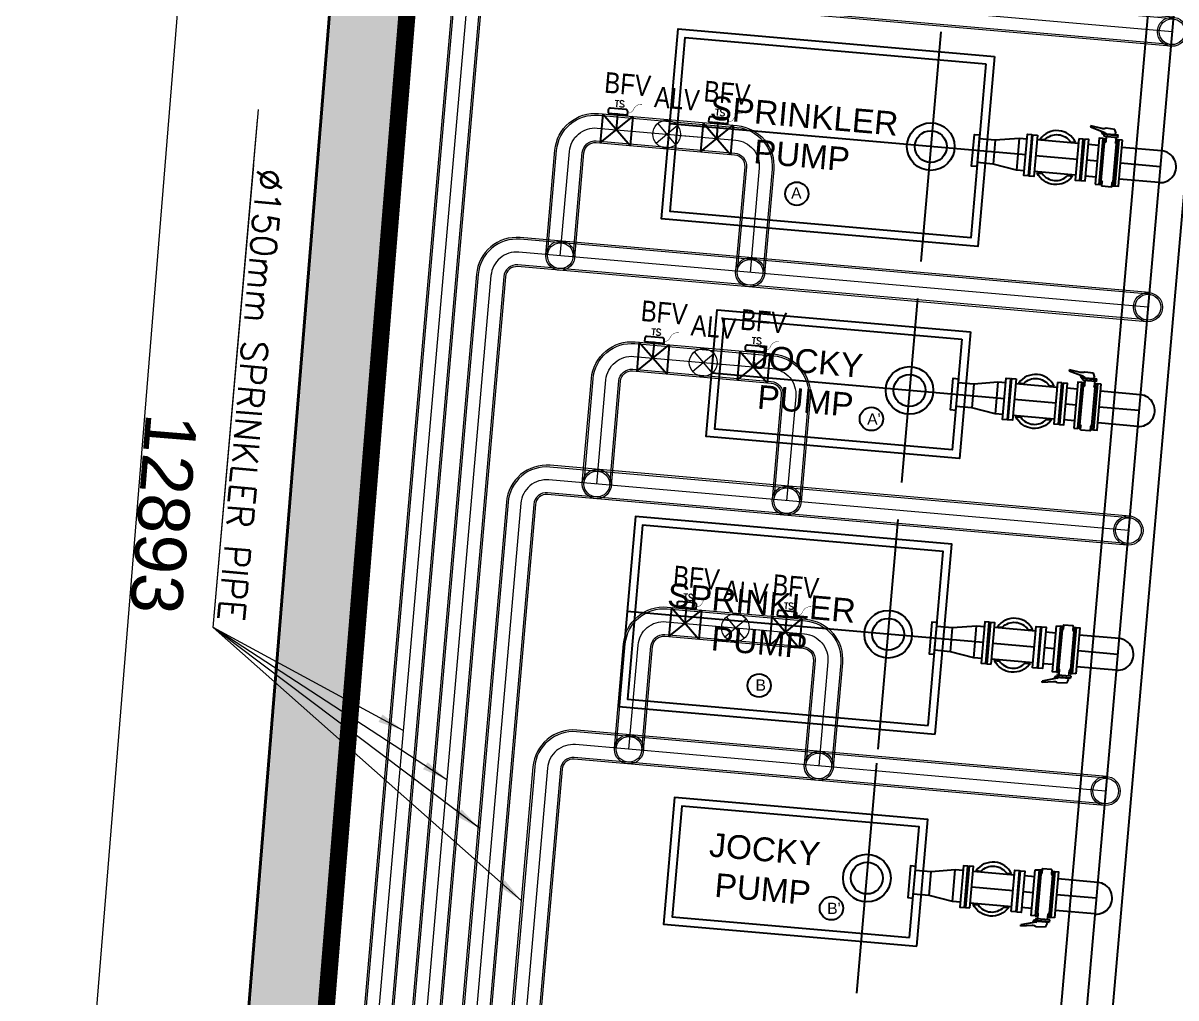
# Model space of a CAD drawing. Header units: inches. Extents: x 257070 to 799932, y -17980 to 269260.
# Drawn here: x 287546 to 294260, y 196771 to 202446 of the extents above; entities that cross this region are included whole.
import ezdxf
from ezdxf.enums import TextEntityAlignment as Align

# ---------------------------------------------------------------- set-up
doc = ezdxf.new("R2010")
doc.units = ezdxf.units.IN
doc.header["$MEASUREMENT"] = 0
doc.header["$PDMODE"] = 99
doc.header["$PDSIZE"] = 100
for name, color, linetype in [('0-AES I-INFRA', 7, 'Continuous'), ('DSP_COLUMN HATCH', 8, 'Continuous'), ('FIRE-HYD', 3, 'Continuous')]:
    doc.layers.add(name, color=color, linetype=linetype)
for name, color, linetype, lineweight in [('0-AES-F-FIRE TEXT', 1, 'Continuous', 0), ('0-AES-F-FIRE VALVE', 3, 'Continuous', 0), ('0-AES-F-SPRINKLER PIPE', 10, 'Continuous', 15), ('0-AES-F-TEXT', 7, 'Continuous', 15), ('0-AES-FF-FIRE TEXT', 7, 'Continuous', 18), ('E--CONCRETE-4', 4, 'Continuous', 40), ('F--BRICKWALL HATCH', 252, 'Continuous', 20), ('F--BRICKWALL-3', 252, 'Continuous', 30)]:
    doc.layers.add(name, color=color, linetype=linetype, lineweight=lineweight)
doc.layers.add('0-AES-F-HYDRANT PIPE', color=7, linetype='Continuous', lineweight=15, true_color=0xf57247)
doc.styles.add('ARIAL', font='arial.ttf')
doc.styles.get("Standard").update_dxf_attribs({"font": 'arial.ttf'})
doc.dimstyles.new('AES-PLUMBING', dxfattribs={"dimtxt": 100, "dimasz": 100, "dimexe": 0, "dimexo": 0, "dimgap": 0.01, "dimtad": 1, "dimdec": 0, "dimdsep": 46, "dimtxsty": 'Standard', "dimcen": 10, "dimclrd": 7, "dimclre": 7, "dimclrt": 7, "dimadec": 0, "dimazin": 0, "dimtfac": 1, "dimtdec": 0, "dimtmove": 0, "dimatfit": 3, "dimfxl": 1, "dimlwd": -1, "dimlwe": -1, "dimarcsym": 1})
doc.dimstyles.new('AES-SLEEVE', dxfattribs={"dimtxt": 95, "dimasz": 75, "dimexe": 0, "dimexo": 0, "dimgap": 20, "dimtad": 1, "dimtoh": 1, "dimdec": 0, "dimzin": 1, "dimdsep": 46, "dimtxsty": 'Standard', "dimcen": 2.5, "dimclrd": 7, "dimclre": 7, "dimclrt": 7, "dimadec": 0, "dimazin": 0, "dimtfac": 1, "dimtdec": 0, "dimtmove": 0, "dimatfit": 3, "dimfxl": 0.18, "dimlwd": -1, "dimarcsym": 0})

# ---------------------------------------------------------------- blocks, each defined once
blk = doc.blocks.new('A$C3A1F5BA5')
at = {"layer": '0-AES I-INFRA', "color": 7}
for p, q in [((-2793.2, 2020.8), (-2799.9, 1969.8)), ((-2768.4, 2028.6), (-2793.2, 2020.8)), ((-2762.3, 2021), (-2768.4, 2028.6)), ((-2768.3, 1952.6), (-2760.7, 2040)), ((-2764.9, 1953.2), (-2757.3, 2039.7)), ((-2749, 2039), (-2760.7, 2040)), ((-2752.9, 1961.8), (-2746.4, 2035.9)), ((-2747.1, 2028.1), (-2716.5, 2025.4)), ((-2732.8, 2032.4), (-2731.8, 2043.6)), ((-2465.1, 2009), (-2732.8, 2032.4)), ((-2464.1, 2020.2), (-2731.8, 2043.6)), ((-2465.1, 2009), (-2464.1, 2020.2)), ((-2773.5, 1962.8), (-2805.4, 1879.7, 17.5)), ((-2765, 1951.3), (-2777.8, 1946.3)), ((-2776.8, 1950), (-2765.8, 1953.4)), ((-2755.9, 1959.2), (-2764.3, 1960)), ((-2752.1, 1970.5), (-2721.6, 1967.8)), ((-2739.7, 1952.6), (-2738.8, 1963.7)), ((-2472, 1929.2), (-2739.7, 1952.6)), ((-2471.1, 1940.3), (-2738.8, 1963.7)), ((-2487.3, 2011), (-2487.3, 2011)), ((-2465, 1945.4), (-2487.3, 1947.3)), ((-2460, 2003), (-2482.2, 2004.9)), ((-2457.4, 2000), (-2462, 1947.9)), ((-2797.2, 1945.8), (-2813, 1880.4, 17.5)), ((-2813, 1880.4, 17.5), (-2805.4, 1879.7, 17.5)), ((-2493.3, 1942.2), (-2493.3, 1942.2)), ((-2471.1, 1940.3), (-2472, 1929.2)), ((-1373.7, 1896.6), (-1380.3, 1845.7)), ((-1348.8, 1904.5), (-1373.7, 1896.6)), ((-1342.7, 1896.9), (-1348.8, 1904.5)), ((-1348.7, 1828.5), (-1341.1, 1915.9)), ((-1345.3, 1829.1), (-1337.7, 1915.6)), ((-1329.4, 1914.8), (-1341.1, 1915.9)), ((-1333.3, 1837.6), (-1326.8, 1911.8)), ((-1327.5, 1904), (-1297, 1901.3)), ((-1313.2, 1908.3), (-1312.2, 1919.5)), ((-1045.5, 1884.9), (-1313.2, 1908.3)), ((-1044.5, 1896), (-1312.2, 1919.5)), ((-1067.7, 1886.9), (-1067.7, 1886.9)), ((-1040.4, 1878.9), (-1062.7, 1880.8)), ((-1045.5, 1884.9), (-1044.5, 1896)), ((-1377.6, 1821.7), (-1393.4, 1756.2, 17.5)), ((-1354, 1838.7), (-1385.8, 1755.6, 17.5)), ((-1345.5, 1827.2), (-1358.2, 1822.2)), ((-1357.2, 1825.9), (-1346.3, 1829.3)), ((-1336.3, 1835.1), (-1344.7, 1835.8)), ((-1332.6, 1846.3), (-1302, 1843.7)), ((-1320.2, 1828.4), (-1319.2, 1839.6)), ((-1052.5, 1805), (-1320.2, 1828.4)), ((-1051.5, 1816.2), (-1319.2, 1839.6)), ((-1073.8, 1818.1), (-1073.8, 1818.1)), ((-1045.4, 1821.2), (-1067.7, 1823.2)), ((-1051.5, 1816.2), (-1052.5, 1805)), ((-1037.8, 1875.8), (-1042.4, 1823.8)), ((-1393.4, 1756.2, 17.5), (-1385.8, 1755.6, 17.5)), ((97.4, 1776.6), (92.9, 1724.5)), ((100.5, 1779.1), (122.7, 1777.1)), ((106.5, 1784.2), (107.5, 1795.3)), ((106.5, 1784.2), (374.2, 1760.8)), ((107.5, 1795.3), (375.2, 1771.9)), ((128.8, 1782.2), (128.8, 1782.2)), ((387.6, 1754), (357, 1756.7)), ((374.2, 1760.8), (375.2, 1771.9)), ((381.8, 1687.7), (388.3, 1761.8)), ((391.3, 1764.4), (403, 1763.4)), ((392.1, 1677.2), (399.7, 1763.6)), ((395.4, 1676), (403, 1763.4)), ((401.3, 1744.4), (408.7, 1750.8)), ((408.7, 1750.8), (431.8, 1738.8)), ((95.4, 1721.5), (117.7, 1719.5)), ((100.5, 1715.4), (99.5, 1704.3)), ((99.5, 1704.3), (367.2, 1680.9)), ((100.5, 1715.4), (368.2, 1692)), ((122.8, 1713.5), (122.8, 1713.5)), ((382.6, 1696.4), (352, 1699)), ((367.2, 1680.9), (368.2, 1692)), ((384.3, 1684.6), (392.7, 1683.9)), ((402.3, 1685.1), (419.2, 1597.7, 17.5)), ((431.8, 1738.8), (429.5, 1687.4)), ((391.9, 1675.3), (403.6, 1668.1)), ((403.3, 1672), (393.1, 1677.2)), ((422.6, 1664.3), (426.9, 1597.1, 17.5)), ((1517, 1652.4), (1512.5, 1600.4)), ((1520, 1655), (1542.3, 1653)), ((1526.1, 1660), (1527.1, 1671.2)), ((1526.1, 1660), (1793.8, 1636.6)), ((1527.1, 1671.2), (1794.8, 1647.8)), ((1548.4, 1658.1), (1548.4, 1658.1)), ((1807.2, 1629.9), (1776.6, 1632.5)), ((1793.8, 1636.6), (1794.8, 1647.8)), ((1801.4, 1563.5), (1807.9, 1637.7)), ((1810.9, 1640.2), (1822.6, 1639.2)), ((1811.7, 1553), (1819.2, 1639.5)), ((1814.9, 1551.9), (1822.6, 1639.2)), ((1820.9, 1620.3), (1828.2, 1626.7)), ((1828.2, 1626.7), (1851.3, 1614.6)), ((1851.3, 1614.6), (1849.1, 1563.3)), ((426.9, 1597.1, 17.5), (419.2, 1597.7, 17.5)), ((1515, 1597.3), (1537.3, 1595.4)), ((1520.1, 1591.3), (1519.1, 1580.2)), ((1519.1, 1580.2), (1786.8, 1556.7)), ((1520.1, 1591.3), (1787.8, 1567.9)), ((1542.4, 1589.3), (1542.4, 1589.3)), ((1802.1, 1572.2), (1771.6, 1574.9)), ((1786.8, 1556.7), (1787.8, 1567.9)), ((1803.9, 1560.5), (1812.3, 1559.8)), ((1811.5, 1551.1), (1823.2, 1544)), ((1822.9, 1547.8), (1812.7, 1553)), ((1821.9, 1561), (1838.8, 1473.6, 17.5)), ((1842.2, 1540.1), (1846.4, 1472.9, 17.5)), ((1846.4, 1472.9, 17.5), (1838.8, 1473.6, 17.5))]:
    blk.add_line(p, q, dxfattribs=at)
at = {"layer": '0-AES I-INFRA', "color": 7, "ltscale": 1000, "elevation": 0}
for points in [[(2117.1, 3250.6), (-5332.8, 3902, 0.414214), (-5820.3, 3492.9), (-5874.3, 2875.1, 0.414214), (-5465.2, 2387.7), (5071.6, 1466.3)], [(2104.1, 3101.1), (-5345.8, 3752.6, 0.414214), (-5670.8, 3479.8), (-5724.9, 2862.1, 0.414214), (-5452.1, 2537.1), (5084.6, 1615.7)], [(2091, 2951.7), (-5358.9, 3603.1, 0.414214), (-5521.4, 3466.8), (-5575.4, 2849, 0.414214), (-5439.1, 2686.5), (5097.7, 1765.1)]]:
    blk.add_lwpolyline(points, format="xyb", dxfattribs=at)
at = {"layer": '0-AES I-INFRA', "color": 7}
for points in [[(-2667.8, 2293.6), (-2688.1, 2062.2)], [(-2575.7, 2285.6), (-2595.9, 2054.1)], [(-2483.5, 2277.5), (-2503.8, 2046.1)], [(-1248.3, 2169.5), (-1268.5, 1938.1)], [(-1156.1, 2161.4), (-1176.3, 1930)], [(-1064, 2153.4), (-1084.2, 1921.9)], [(171.3, 2045.4), (151.1, 1813.9)], [(263.5, 2037.3), (243.2, 1805.9)], [(355.6, 2029.2), (335.4, 1797.8)], [(-2699.9, 1926.7), (-2705.2, 1867)], [(-2607.8, 1918.6), (-2613, 1858.9)], [(-2515.6, 1910.5), (-2520.9, 1850.9)], [(1590.9, 1921.2), (1570.7, 1689.8)], [(1683.1, 1913.2), (1662.8, 1681.7)], [(1775.2, 1905.1), (1755, 1673.7)], [(-2707.4, 1841.1), (-2708, 1834.8)], [(-2615.3, 1833.1), (-2615.8, 1826.8)], [(-2523.1, 1825), (-2523.7, 1818.7)], [(-2710.2, 1809), (-2731.3, 1567.9)], [(-2618.1, 1800.9), (-2639.2, 1559.9)], [(-2525.9, 1792.9), (-2547, 1551.8)], [(-1280.3, 1802.5), (-1285.6, 1742.8)], [(-1188.2, 1794.5), (-1193.4, 1734.8)], [(-1096.1, 1786.4), (-1101.3, 1726.7)], [(-1290.6, 1684.8), (-1311.7, 1443.8)], [(-1287.8, 1717), (-1288.4, 1710.7)], [(-1195.7, 1708.9), (-1196.2, 1702.6)], [(-1103.5, 1700.9), (-1104.1, 1694.6)], [(-1198.5, 1676.8), (-1219.6, 1435.7)], [(-1106.3, 1668.7), (-1127.4, 1427.7)], [(139.2, 1678.4), (134, 1618.7)], [(231.4, 1670.3), (226.2, 1610.6)], [(323.5, 1662.3), (318.3, 1602.6)], [(128.9, 1560.7), (107.9, 1319.7)], [(131.8, 1592.9), (131.2, 1586.6)], [(221.1, 1552.7), (200, 1311.6)], [(223.9, 1584.8), (223.4, 1578.5)], [(313.2, 1544.6), (292.2, 1303.5)], [(316.1, 1576.7), (315.5, 1570.4)], [(1558.8, 1554.3), (1553.6, 1494.6)], [(1651, 1546.2), (1645.7, 1486.5)], [(-2644.2, 1501.9), (-2825.5, -571)], [(-2736.4, 1509.9), (-2740.4, 1464.3)], [(-2733.6, 1542.1), (-2734.1, 1535.8)], [(-2641.4, 1534), (-2642, 1527.7)], [(-2552.1, 1493.8), (-2556.1, 1448.2)], [(-2549.3, 1526), (-2549.8, 1519.7)], [(1743.1, 1538.1), (1737.9, 1478.5)], [(-2740.4, 1464.3), (-2556.1, 1448.2)], [(-2740.4, 1464.3), (-2729.4, 1324), (-2737.5, 1231.9)], [(-2556.1, 1448.2), (-2591.2, 1312), (-2599.2, 1219.8)], [(-1314, 1418), (-1314.5, 1411.6)], [(1548.5, 1436.6), (1527.4, 1195.5)], [(1551.3, 1468.7), (1550.8, 1462.4)], [(1640.7, 1428.5), (1619.6, 1187.5)], [(1643.5, 1460.7), (1642.9, 1454.4)], [(1732.8, 1420.5), (1711.7, 1179.4)], [(1735.6, 1452.6), (1735.1, 1446.3)], [(-1224.6, 1377.7), (-1373.7, -326.6)], [(-1316.8, 1385.8), (-1320.8, 1340.2)], [(-1221.8, 1409.9), (-1222.4, 1403.6)], [(-1132.5, 1369.7), (-1136.5, 1324)], [(-1129.7, 1401.8), (-1130.2, 1395.5)], [(-2729.4, 1324), (-2591.2, 1312)], [(-1320.8, 1340.2), (-1136.5, 1324)], [(-1320.8, 1340.2), (-1309.8, 1199.9), (-1317.9, 1107.8)], [(-1136.5, 1324), (-1171.6, 1187.8), (-1179.7, 1095.7)], [(105.6, 1293.8), (105.1, 1287.5)], [(197.8, 1285.8), (197.2, 1279.5)], [(289.9, 1277.7), (289.4, 1271.4)], [(194.9, 1253.6), (13.7, -819.3)], [(102.8, 1261.7), (98.8, 1216)], [(283.1, 1199.9), (98.8, 1216)], [(98.8, 1216), (109.8, 1075.8), (101.7, 983.6)], [(287.1, 1245.6), (283.1, 1199.9)], [(-1309.8, 1199.9), (-1171.6, 1187.8)], [(283.1, 1199.9), (248, 1063.7), (239.9, 971.5)], [(1525.2, 1169.7), (1524.6, 1163.4)], [(1617.3, 1161.6), (1616.8, 1155.3)], [(1709.5, 1153.6), (1708.9, 1147.3)], [(248, 1063.7), (109.8, 1075.8)], [(1522.4, 1137.5), (1518.4, 1091.9)], [(1702.7, 1075.8), (1518.4, 1091.9)], [(1518.4, 1091.9), (1529.3, 951.6), (1521.3, 859.5)], [(1702.7, 1075.8), (1667.6, 939.6), (1659.5, 847.4)], [(1706.7, 1121.4), (1702.7, 1075.8)], [(-3361.5, 1007.9), (-2023.5, 890.9)], [(1667.6, 939.6), (1529.3, 951.6)], [(-1808.1, 872.1), (-737.8, 778.5)], [(815.6, 642.6), (-522.4, 759.6)], [(2235.2, 518.5), (897.2, 635.5)]]:
    blk.add_lwpolyline(points, dxfattribs=at)
for points in [[(-2730, 2065.9), (-2731.9, 2043.6), (-2464.1, 2020.2), (-2462.1, 2042.4)], [(-2473.9, 1906.9), (-2471.9, 1929.1), (-2739.7, 1952.6), (-2741.7, 1930.3)], [(-1310.4, 1941.7), (-1312.3, 1919.5), (-1044.5, 1896), (-1042.5, 1918.3)], [(-1054.3, 1782.8), (-1052.3, 1805), (-1320.2, 1828.4), (-1322.1, 1806.2)], [(377.3, 1794.2), (375.3, 1771.9), (107.5, 1795.3), (109.4, 1817.6)], [(97.5, 1682), (99.4, 1704.3), (367.2, 1680.9), (365.3, 1658.6)], [(1796.8, 1670), (1794.9, 1647.8), (1527.1, 1671.2), (1529, 1693.4)], [(1517.1, 1557.9), (1519, 1580.2), (1786.8, 1556.7), (1784.9, 1534.5)], [(-3217.2, 1320.3), (-2111.4, 1223.6), (-2272.6, -619.4), (-3378.4, -522.7)], [(-3175.2, 1270.2), (-2161.5, 1181.5), (-2314.6, -569.3), (-3328.3, -480.6)], [(-2760.5, 1233.9), (-2576.2, 1217.8), (-2578.9, 1187.2), (-2763.2, 1203.3)], [(-1613.3, 1180), (-876.2, 1115.6), (-1005.1, -358.8), (-1742.3, -294.3)], [(-1571.3, 1129.9), (-926.3, 1073.5), (-1047.1, -308.7), (-1692.2, -252.3)], [(-1340.9, 1109.8), (-1156.6, 1093.7), (-1159.3, 1063.1), (-1343.6, 1079.2)], [(727.7, 975.3), (-378.1, 1072), (-539.2, -771), (566.6, -867.7)], [(677.6, 933.3), (-336, 1021.9), (-489.1, -728.9), (524.5, -817.5)], [(263, 969.5), (78.7, 985.6), (76, 955.1), (260.3, 939)], [(1963, 867.3), (1225.8, 931.8), (1096.9, -542.6), (1834.1, -607.1)], [(1912.9, 825.3), (1267.9, 881.7), (1147, -500.6), (1792, -557)], [(1682.5, 845.4), (1498.2, 861.5), (1495.6, 830.9), (1679.9, 814.8)]]:
    blk.add_lwpolyline(points, close=True, dxfattribs=at)
at = {"layer": '0-AES I-INFRA', "color": 7, "elevation": 0}
for points in [[(-2738.3, 1811.4), (-2497.9, 1790.4), (-2495.6, 1816.3), (-2736, 1837.3)], [(-2735.5, 1843.6), (-2495.1, 1822.6), (-2492.8, 1848.4), (-2733.2, 1869.4)], [(-1318.7, 1687.3), (-1078.3, 1666.3), (-1076, 1692.1), (-1316.4, 1713.1)], [(-1315.9, 1719.4), (-1075.5, 1698.4), (-1073.2, 1724.3), (-1313.6, 1745.3)], [(344.1, 1574.3), (103.7, 1595.3), (106, 1621.2), (346.4, 1600.1)], [(-2759.4, 1570.4), (-2519, 1549.4), (-2521.2, 1523.5), (-2761.6, 1544.5)], [(341.3, 1542.1), (100.9, 1563.2), (103.2, 1589), (343.6, 1568)], [(-2762.2, 1538.2), (-2521.8, 1517.2), (-2524, 1491.4), (-2764.4, 1512.4)], [(1763.7, 1450.2), (1523.3, 1471.2), (1525.5, 1497), (1765.9, 1476)], [(-1342.6, 1414.1), (-1102.2, 1393.1), (-1104.4, 1367.2), (-1344.8, 1388.3)], [(-1339.8, 1446.2), (-1099.4, 1425.2), (-1101.6, 1399.4), (-1342, 1420.4)], [(1760.9, 1418), (1520.5, 1439), (1522.7, 1464.9), (1763.1, 1443.9)], [(317.4, 1268.9), (77, 1290), (74.7, 1264.1), (315.1, 1243.1)], [(320.2, 1301.1), (79.8, 1322.1), (77.6, 1296.3), (318, 1275.3)], [(1737, 1144.8), (1496.6, 1165.8), (1494.3, 1140), (1734.7, 1119)], [(1739.8, 1177), (1499.4, 1198), (1497.1, 1172.1), (1737.5, 1151.1)]]:
    blk.add_lwpolyline(points, close=True, dxfattribs=at)
for points in [[(-2718.2, 1792.6, 0.561078), (-2736.3, 1585.4), (-2733.8, 1614.3, -0.463605), (-2720.7, 1763.7)], [(-2520.9, 1775.4, -0.561078), (-2539, 1568.2), (-2536.5, 1597, 0.463605), (-2523.5, 1746.5)], [(-1298.6, 1668.5, 0.561078), (-1316.7, 1461.3), (-1314.2, 1490.2, -0.463605), (-1301.1, 1639.6)], [(-1101.3, 1651.3, -0.561078), (-1119.5, 1444), (-1116.9, 1472.9, 0.463605), (-1103.9, 1622.4)], [(121, 1544.4, 0.561078), (102.9, 1337.1), (105.4, 1366, -0.463605), (118.5, 1515.5)], [(318.2, 1527.1, -0.561078), (300.1, 1319.9), (302.6, 1348.8, 0.463605), (315.7, 1498.2)], [(1540.6, 1420.2, 0.561078), (1522.5, 1213), (1525, 1241.9, -0.463605), (1538, 1391.3)], [(1737.8, 1403, -0.561078), (1719.7, 1195.8), (1722.2, 1224.6, 0.463605), (1735.3, 1374.1)]]:
    blk.add_lwpolyline(points, format="xyb", close=True, dxfattribs=at)
at = {"layer": '0-AES I-INFRA', "color": 7}
for centre, radius in [((-2692.5, 949.4), 138.7), ((-2692.5, 949.4), 92.5), ((-1272.9, 825.3), 138.7), ((-1272.9, 825.3), 92.5), ((146.6, 701.1), 138.7), ((146.6, 701.1), 92.5), ((1566.2, 577), 138.7), ((-1106.9, 603.2), 67.8), ((1566.2, 577), 92.5), ((1742, 370.2), 67.8), ((-2418.3, 168.7), 67.8), ((444.7, -50.8), 67.8)]:
    blk.add_circle(centre, radius, dxfattribs=at)
for centre in [(-2575.7, 2285.6), (-1156.1, 2161.4), (263.5, 2037.3), (1683.1, 1913.2)]:
    blk.add_arc(centre, 92.5, 355.00261, 175.00261, dxfattribs=at)
at = {"layer": '0-AES I-INFRA', "color": 7, "extrusion": (0, 0, -1)}
for centre, major_axis, start_param, end_param in [((-2749.2, 2036.2), (-2.14, -1.8), 2.356194, 3.926991), ((-2716.1, 2031), (-4.28, -3.59), 3.926991, 5.497787), ((-2831.3, 1954.1), (-26.9, -22.6), 3.375043, 4.077809), ((-2766.2, 1960.9), (-4.89, 5.83), -0.626071, 0.60116), ((-2765.5, 1952.3), (-0.849, -0.713), 1.973259, 4.973773), ((-2755.7, 1962), (-1.8, 2.14), 2.356194, 3.926991), ((-2722.1, 1962.2), (-3.59, 4.28), 0.785398, 2.356194), ((-2487.8, 1941.8), (-4.28, -3.59), 0.785398, 2.356194), ((-2481.8, 2010.5), (-4.28, -3.59), 5.497787, 7.068583), ((-2464.8, 1948.2), (-1.8, 2.14), 2.356194, 3.926991), ((-2460.2, 2000.2), (-2.14, -1.8), 2.356194, 3.926991), ((-1329.6, 1912.1), (-2.14, -1.8), 2.356194, 3.926991), ((-1296.5, 1906.9), (-4.28, -3.59), 3.926991, 5.497787), ((-1062.2, 1886.4), (-4.28, -3.59), 5.497787, 7.068583), ((-1411.7, 1830), (-26.9, -22.6), 3.375043, 4.077809), ((-1346.6, 1836.8), (-4.89, 5.83), -0.626071, 0.60116), ((-1345.9, 1828.2), (-0.849, -0.713), 1.973259, 4.973773), ((-1336.1, 1837.9), (-1.8, 2.14), 2.356194, 3.926991), ((-1302.5, 1838.1), (-3.59, 4.28), 0.785398, 2.356194), ((-1068.2, 1817.6), (-4.28, -3.59), 0.785398, 2.356194), ((-1045.2, 1824), (-1.8, 2.14), 2.356194, 3.926991), ((-1040.6, 1876.1), (-2.14, -1.8), 2.356194, 3.926991)]:
    blk.add_ellipse(centre, major_axis=major_axis, ratio=1, start_param=start_param, end_param=end_param, dxfattribs=at)
at = {"layer": '0-AES I-INFRA', "color": 7}
for centre, major_axis, start_param, end_param in [((100.2, 1776.3), (1.8, -2.14), 2.356194, 3.926991), ((123.2, 1782.7), (3.59, -4.28), 5.497787, 7.068583), ((357.5, 1762.2), (3.59, -4.28), 3.926991, 5.497787), ((391.1, 1761.6), (1.8, -2.14), 2.356194, 3.926991), ((95.7, 1724.3), (2.14, 1.8), 2.356194, 3.926991), ((117.2, 1714), (3.59, -4.28), 0.785398, 2.356194), ((351.5, 1693.5), (4.28, 3.59), 0.785398, 2.356194), ((384.6, 1687.4), (2.14, 1.8), 2.356194, 3.926991), ((394.7, 1684.5), (5.83, 4.89), -0.626071, 0.60116), ((457.7, 1666.5), (22.6, -26.9), 3.375043, 4.077809), ((392.6, 1676.2), (0.713, -0.849), 1.973259, 4.973773), ((1519.8, 1652.2), (1.8, -2.14), 2.356194, 3.926991), ((1542.8, 1658.6), (3.59, -4.28), 5.497787, 7.068583), ((1777.1, 1638.1), (3.59, -4.28), 3.926991, 5.497787), ((1810.6, 1637.5), (1.8, -2.14), 2.356194, 3.926991), ((1515.2, 1600.1), (2.14, 1.8), 2.356194, 3.926991), ((1536.8, 1589.8), (3.59, -4.28), 0.785398, 2.356194), ((1771.1, 1569.3), (4.28, 3.59), 0.785398, 2.356194), ((1804.2, 1563.3), (2.14, 1.8), 2.356194, 3.926991), ((1812.2, 1552), (0.713, -0.849), 1.973259, 4.973773), ((1814.3, 1560.4), (5.83, 4.89), -0.626071, 0.60116), ((1877.3, 1542.4), (22.6, -26.9), 3.375043, 4.077809)]:
    blk.add_ellipse(centre, major_axis=major_axis, ratio=1, start_param=start_param, end_param=end_param, dxfattribs=at)
at = {"layer": '0-AES I-INFRA', "color": 7, "style": 'ARIAL'}
for s, height, p in [("A'", 65.66, (-1106.6, 578.5)), ("B'", 65.66, (1742.4, 345.6)), ('A', 65.7, (-2422.2, 135.6)), ('B', 65.7, (442.4, -71.7))]:
    blk.add_text(s, height=height, rotation=90, dxfattribs=at).set_placement(p, align=Align.MIDDLE_LEFT)
at = {"layer": '0-AES I-INFRA', "color": 7, "char_height": 138.75, "rotation": 85.00261}
for s, width, insert, attachment_point in [('\\pi53.39404;SPRINKLER \\P\\pi328.85916;PUMP', 1194.357, (-2623.4, -414.4), 7), ('\\pi27.41945;JOCKY \\P\\pi78.85916;PUMP', 694.357, (-1543.3, -111.9), 1), ('\\pi53.39404;SPRINKLER \\P\\pi328.85916;PUMP', 1194.357, (-158.2, -630), 1), ('\\pi27.41945;JOCKY \\P\\pi78.85916;PUMP', 694.357, (1669.8, -392.9), 7)]:
    blk.add_mtext_dynamic_manual_height_columns(s, width=width, gutter_width=25000, heights=[0], dxfattribs=dict(at, insert=insert, attachment_point=attachment_point))
blk = doc.blocks.new('ALARM VALVE')
for p, q in [((-124, -124), (124, 124)), ((-124, 124), (124, -124))]:
    blk.add_line(p, q)
blk.add_circle((0, 0), 175)
blk = doc.blocks.new('A$C07E364FF')
at = {"layer": 'FIRE-HYD', "ltscale": 20}
for p, q in [((-202, 196), (-202, -196)), ((-202, 196), (202, -196)), ((-202, -196), (202, 196)), ((0, 212), (-49, 212)), ((0, 0), (0, 212)), ((202, 196), (202, -196))]:
    blk.add_line(p, q, dxfattribs=at)
at = {"layer": 'FIRE-HYD', "ltscale": 20, "const_width": 5.29}
blk.add_lwpolyline([(130, 236, 0.328822), (204, 291, -0.335669), (314, 370, 0.012333)], format="xyb", dxfattribs=at)
at = {"layer": 'FIRE-HYD', "ltscale": 20}
blk.add_lwpolyline([(-132, 212), (130, 212), (130, 257, 0.414214), (102, 284), (-104, 284, 0.414214), (-132, 257)], format="xyb", close=True, dxfattribs=at)
at = {"layer": '0-AES-F-TEXT', "insert": (-81, 396, 0), "char_height": 88.59, "attachment_point": 1}
blk.add_mtext_dynamic_manual_height_columns('\\pi25.75547;{\\Fromans|c0;TS}', width=186.51, gutter_width=12.5, heights=[0], dxfattribs=at)
blk = doc.blocks.new('A$C14BB7AA5')
at = {"layer": '0-AES-F-FIRE TEXT'}
blk.add_lwpolyline([(210, 0), (535, 0)], dxfattribs=at)
at = {"layer": '0-AES-F-FIRE VALVE', "xscale": 1.199999999999999, "yscale": 1.199999999999999, "zscale": 1.199999999999999}
blk.add_blockref('ALARM VALVE', (0, 0), dxfattribs=at)
at = {"layer": '0-AES-F-HYDRANT PIPE', "xscale": 1.125, "yscale": 1.125, "zscale": 1.125}
for p in [(-762, 0), (762, 0)]:
    blk.add_blockref('A$C07E364FF', p, dxfattribs=at)
at = {"layer": '0-AES-FF-FIRE TEXT', "char_height": 313.6, "style": 'ARIAL'}
for s, insert, attachment_point in [('{\\fSwis721 Cn BT|b0|i0|c0|p34;BFV}', (-1003, 857), 1), ('{\\fSwis721 Cn BT|b0|i0|c0|p34;ALV}', (-231, 705), 1), ('{\\fSwis721 Cn BT|b0|i0|c0|p34;BFV}', (1203, 857), 3)]:
    blk.add_mtext(s, dxfattribs=dict(at, insert=insert, attachment_point=attachment_point))
blk = doc.blocks.new('*D675')
at = {"layer": '0-AES-F-SPRINKLER PIPE', "color": 7, "ltscale": 1000, "transparency": 16777216}
for p, q in [((290060.2, 205918.2), (288733.2, 206026.1)), ((287712.4, 193474.4), (288708.9, 205727.1)), ((289015.1, 193067.5), (287688.1, 193175.4))]:
    blk.add_line(p, q, dxfattribs=at)
for points in [[(288758.7, 205723.1), (288659, 205731.2), (288733.2, 206026.1)], [(287762.3, 193470.4), (287662.6, 193478.5), (287688.1, 193175.4)]]:
    blk.add_solid(points, dxfattribs=at)
at = {"layer": 'DEFPOINTS', "color": 0, "ltscale": 1000, "transparency": 16777216}
for p in [(288733.2, 206026.1), (290060.2, 205918.2, 0), (289015.1, 193067.5, 0)]:
    blk.add_point(p, dxfattribs=at)
at = {"layer": '0-AES-F-SPRINKLER PIPE', "color": 7, "ltscale": 1000, "transparency": 16777216, "insert": (288363.4, 199588.3), "char_height": 300, "attachment_point": 5, "rotation": 265.35069}
blk.add_mtext('12893', dxfattribs=at)
blk = doc.blocks.new('A$C75874F57')
at = {"layer": 'F--BRICKWALL HATCH', "ltscale": 0.1}
h = blk.add_hatch(dxfattribs=at)
h.set_pattern_fill('AR-HBONE', color=8, angle=40, style=0)
h.set_pattern_definition([(85, (-281604.99, -900691.52), (-92.358358, 110.068405), [304.8, -101.6]), (175, (-281596.14, -900590.31), (-92.358358, 110.068405), [304.8, -101.6])])
h.paths.add_polyline_path([(13592.2, -10567.2), (13330.2, -10551.8), (12238.7, -11220.2), (6810, -16497.2), (4893.1, -19436.7, 0.015017), (5012.1, -19529), (6926.5, -16593.2), (12331.2, -11339.4)])
h.paths.add_polyline_path([(2951.4, -20065.4), (4318.7, -20176.6), (4394.6, -19242.8), (3027.4, -19131.7)], flags=9)

msp = doc.modelspace()

# ---------------------------------------------------------------- hatches: boundary and pattern name
at = {"layer": 'DSP_COLUMN HATCH', "ltscale": 3.5}
h = msp.add_hatch(color=8, dxfattribs=at)
h.paths.add_polyline_path([(365722.2, -53.8), (366489.1, 28236.6), (398382.7, 27372), (398078, 16131.2), (422688.6, 15464), (424374.5, 77657.1), (363312.5, 79312.4, -0.217857), (379658.1, 140443.8, 0.024865), (381874.1, 143466.9, 0.067724), (386435.5, 152972.3, 0.058454), (387935.8, 160119.4, -0.03513), (388382, 166730.6, -0.097599), (389786, 170013.7, -0.022522), (391669.6, 172621.5, 0.253842), (393169.6, 181983.6, 0.187548), (370106.1, 207237.2), (370663.7, 210916.7), (290410.6, 215642.7), (285983.7, 161207.5), (285186.3, 161272.3), (282579.6, 129219.4), (284719.3, 124703.3), (284181.7, 118092.8), (281340.4, 113981.8), (280116.2, 98928.1), (280913.6, 98863.3), (273089.7, 2658.2)])
h.paths.add_polyline_path([(281398.6, 99275.3), (280601.2, 99340.2), (281779.2, 113825.1), (284620.4, 117936.2), (285177.6, 124787), (283037.9, 129303.1), (285598.3, 160787.3), (286395.7, 160722.5), (290823.4, 215167.6), (370144.9, 210496.5), (369611.7, 206978.6, -0.189327), (392747.4, 181827.8, -0.253558), (391315, 172898.6, 0.022471), (389411.9, 170263.9, 0.097918), (387938.4, 166808.2, 0.035103), (387485.7, 160139.2, -0.058306), (386008, 153113, -0.067741), (381498.4, 143714.5, -0.024853), (379309.9, 140729, 0.218943), (362922.8, 78922.8), (423963.9, 77268.1), (422299.6, 15874.7), (398488.7, 16520.2), (398793.4, 27761), (366100.1, 28647.3), (365334.5, 407.7), (273576.7, 3094.1)], flags=16)

# ---------------------------------------------------------------- linework, layer by layer
at = {"layer": '0-AES-F-SPRINKLER PIPE', "color": 2, "ltscale": 1000, "const_width": 100, "elevation": 0}
msp.add_lwpolyline([(289015.1, 193067.5), (290060.2, 205918.2), (303731.3, 205113.1), (305086.8, 203435.9), (301055.4, 200208.1), (295964.1, 193675.6), (295323.5, 192554.5)], close=True, dxfattribs=at)
at = {"layer": '0-AES-F-SPRINKLER PIPE', "ltscale": 1000, "elevation": 0}
for points in [[(294245.2, 202480.7), (290303.8, 202825.3, 0.414214), (290049.2, 202611.7), (289122.7, 192016.2)], [(294244.3, 202470.7), (290302.9, 202815.4, 0.414214), (290059.1, 202610.8), (289132.6, 192015.3)], [(294237.8, 202396), (290296.4, 202740.7, 0.414214), (290133.9, 202604.3), (289207.4, 192008.8)], [(294231.3, 202321.3), (290289.8, 202666, 0.414214), (290208.6, 202597.8), (289282.1, 192002.3)], [(294230.4, 202311.3), (290288.9, 202656, 0.414214), (290218.5, 202596.9), (289292, 192001.4)], [(290590.5, 201099.2), (290643.6, 201706.1, -0.414214), (290898.2, 201919.7), (291704.5, 201849.2, -0.414214), (291918.2, 201594.6), (291865.1, 200987.7)], [(290600.5, 201098.3), (290653.5, 201705.2, -0.414214), (290897.3, 201909.7), (291703.7, 201839.2, -0.414214), (291908.2, 201595.5), (291855.1, 200988.6)], [(290675.2, 201091.8), (290728.3, 201698.7, -0.414214), (290890.7, 201835), (291697.1, 201764.5, -0.414214), (291833.5, 201602), (291780.4, 200995.1)], [(290749.9, 201085.2), (290803, 201692.1, -0.414214), (290884.2, 201760.3), (291690.6, 201689.8, -0.414214), (291758.8, 201608.5), (291705.7, 201001.7)], [(290759.9, 201084.4), (290812.9, 201691.3, -0.414214), (290883.3, 201750.3), (291689.7, 201679.8, -0.414214), (291748.8, 201609.4), (291695.8, 201002.5)], [(294105, 200877.2), (290441.3, 201197.5, 0.414214), (290186.8, 200983.9), (289402.8, 192018)], [(294104.1, 200867.2), (290440.5, 201187.6, 0.414214), (290196.7, 200983), (289412.7, 192017.1)], [(294097.6, 200792.5), (290433.9, 201112.9, 0.414214), (290271.4, 200976.5), (289487.4, 192010.6)], [(294091.1, 200717.8), (290427.4, 201038.2, 0.414214), (290346.2, 200970), (289562.1, 192004)], [(294090.2, 200707.8), (290426.5, 201028.2, 0.414214), (290356.1, 200969.1), (289572.1, 192003.1)], [(290803.3, 199769.7), (290856.3, 200376.6, -0.414214), (291110.9, 200590.3), (291917.3, 200519.8, -0.414214), (292130.9, 200265.2), (292077.9, 199658.3)], [(290813.2, 199768.9), (290866.3, 200375.8, -0.414214), (291110, 200580.3), (291916.4, 200509.8, -0.414214), (292121, 200266.1), (292067.9, 199659.2)], [(290887.9, 199762.3), (290941, 200369.2, -0.414214), (291103.5, 200505.6), (291909.9, 200435.1, -0.414214), (292046.3, 200272.6), (291993.2, 199665.7)], [(290962.7, 199755.8), (291015.7, 200362.7, -0.414214), (291097, 200430.9), (291903.4, 200360.4, -0.414214), (291971.5, 200279.1), (291918.5, 199672.2)], [(290972.6, 199754.9), (291025.7, 200361.8, -0.414214), (291096.1, 200420.9), (291902.5, 200350.4, -0.414214), (291961.6, 200280), (291908.5, 199673.1)], [(293991.2, 199576.3), (290615.4, 199871.5, 0.414214), (290360.8, 199657.9), (289692.8, 192018.8)], [(293990.4, 199566.3), (290614.5, 199861.5, 0.414214), (290370.7, 199657), (289702.8, 192018)], [(293983.8, 199491.6), (290607.9, 199786.8, 0.414214), (290445.4, 199650.5), (289777.5, 192011.4)], [(293977.3, 199416.9), (290601.4, 199712.1, 0.414214), (290520.2, 199643.9), (289852.2, 192004.9)], [(293976.4, 199407), (290600.5, 199702.2, 0.414214), (290530.1, 199643.1), (289862.1, 192004)], [(290990.4, 198225.5), (291043.5, 198832.4, -0.414214), (291298.1, 199046), (292104.5, 198975.5, -0.414214), (292318.1, 198720.9), (292265, 198114)], [(291000.4, 198224.6), (291053.5, 198831.5, -0.414214), (291297.2, 199036), (292103.6, 198965.5, -0.414214), (292308.1, 198721.8), (292255.1, 198114.9)], [(291075.1, 198218.1), (291128.2, 198825, -0.414214), (291290.7, 198961.3), (292097.1, 198890.8, -0.414214), (292233.4, 198728.3), (292180.4, 198121.4)], [(291149.8, 198211.5), (291202.9, 198818.4, -0.414214), (291284.1, 198886.6), (292090.5, 198816.1, -0.414214), (292158.7, 198734.8), (292105.6, 198128)], [(291159.8, 198210.7), (291212.9, 198817.6, -0.414214), (291283.3, 198876.6), (292089.7, 198806.1, -0.414214), (292148.8, 198735.7), (292095.7, 198128.8)], [(293858.6, 198060), (290770.5, 198330, 0.414214), (290515.9, 198116.4), (289982.8, 192019.7)], [(293857.8, 198050), (290769.6, 198320.1, 0.414214), (290525.9, 198115.5), (289992.8, 192018.8)], [(293851.2, 197975.3), (290763.1, 198245.3, 0.414214), (290600.6, 198109), (290067.5, 192012.3)], [(293844.7, 197900.6), (290756.6, 198170.6, 0.414214), (290675.3, 198102.5), (290142.2, 192005.8)], [(293843.8, 197890.6), (290755.7, 198160.7, 0.414214), (290685.3, 198101.6), (290152.2, 192004.9)]]:
    msp.add_lwpolyline(points, format="xyb", dxfattribs=at)
at = {"layer": '0-AES-F-SPRINKLER PIPE', "ltscale": 1000}
for centre, radius in [((294237.8, 202396, 0), 85), ((294237.8, 202396, 0), 75), ((290675.2, 201091.8, 0), 85), ((290675.2, 201091.8, 0), 75), ((291780.4, 200995.1, 0), 85), ((291780.4, 200995.1, 0), 75), ((294097.6, 200792.5, 0), 85), ((294097.6, 200792.5, 0), 75), ((290887.9, 199762.3, 0), 85), ((290887.9, 199762.3, 0), 75), ((291993.2, 199665.7, 0), 85), ((291993.2, 199665.7, 0), 75), ((293983.8, 199491.6, 0), 85), ((293983.8, 199491.6, 0), 75), ((291075.1, 198218.1, 0), 85), ((291075.1, 198218.1, 0), 75), ((292180.4, 198121.4, 0), 85), ((292180.4, 198121.4, 0), 75), ((293851.2, 197975.3, 0), 85), ((293851.2, 197975.3, 0), 75)]:
    msp.add_circle(centre, radius, dxfattribs=at)
at = {"layer": 'E--CONCRETE-4', "color": 8, "ltscale": 100, "elevation": 0}
for points in [[(363303.3, 79334.7, -0.217857), (379648.8, 140466.1, 0.024865), (381864.9, 143489.2, 0.067724), (386426.2, 152994.6, 0.058454), (387926.6, 160141.7, -0.03513), (388372.8, 166752.9, -0.097599), (389776.8, 170036, -0.022522), (391660.3, 172643.9, 0.253842), (393160.4, 182005.9, 0.187548), (370096.8, 207259.5), (370654.5, 210939), (290401.4, 215665), (285974.4, 161229.8), (285177.1, 161294.6), (282570.4, 129241.7)], [(362913.5, 78945.2, -0.218943), (379300.7, 140751.3, 0.024853), (381489.2, 143736.8, 0.067741), (385998.8, 153135.3, 0.058306), (387476.5, 160161.5, -0.035103), (387929.2, 166830.5, -0.097918), (389402.7, 170286.2, -0.022471), (391305.7, 172920.9, 0.253558), (392738.2, 181850.1, 0.189327), (369602.5, 207000.9), (370135.7, 210518.8), (290814.2, 215189.9), (286386.5, 160744.8), (285589.1, 160809.6), (283028.7, 129325.4)]]:
    msp.add_lwpolyline(points, format="xyb", dxfattribs=at)
at = {"layer": 'F--BRICKWALL-3', "color": 8}
msp.add_line((290401.2, 215665, 0), (285976.7, 161229.8, 0), dxfattribs=at)
msp.add_line((290401.2, 215665, 0), (285976.7, 161229.8, 0), dxfattribs=at)

# ---------------------------------------------------------------- block references
at = {"layer": '0-AES-F-SPRINKLER PIPE', "ltscale": 1000, "rotation": 270.0000000000172}
msp.add_blockref('A$C3A1F5BA5', (291883.5, 199034.5, 0), dxfattribs=at)
at = {"layer": '0-AES-F-SPRINKLER PIPE', "ltscale": 1000, "xscale": 0.3853219142509725, "yscale": 0.3853219142509725, "zscale": 0.3853219142509725, "rotation": 355.0026065929797}
for p in [(291294.6, 201799.7, 0), (291507.4, 200470.3, 0), (291694.6, 198926, 0)]:
    msp.add_blockref('A$C14BB7AA5', p, dxfattribs=at)
at = {"layer": 'E--CONCRETE-4', "color": 8, "ltscale": 100}
msp.add_blockref('A$C75874F57', (290398.6, 215633, 0), dxfattribs=at)

# ---------------------------------------------------------------- texts
at = {"layer": '0-AES-F-SPRINKLER PIPE', "color": 7, "ltscale": 1000, "insert": (288831.5, 198958.5, 0), "char_height": 150, "attachment_point": 3, "rotation": 265.00261}
msp.add_mtext_dynamic_manual_height_columns('\\pi85.918;{\\Fromans|c0;∅150mm SPRINKLER PIPE }', width=3060.176, gutter_width=25000, heights=[0], dxfattribs=at)

# ---------------------------------------------------------------- dimensions: what is measured, and where the dimension line sits
at = {"layer": '0-AES-F-SPRINKLER PIPE', "ltscale": 1000}
dim = msp.add_aligned_dim(p1=(289015.1, 193067.5, 0), p2=(290060.2, 205918.2, 0), distance=1331.4, dimstyle='AES-PLUMBING', override={"dimtxt": 300, "dimasz": 300, "dimfxl": 0.18}, dxfattribs=at)
dim.commit()
dim.dimension.update_dxf_attribs({"geometry": '*D675', "text_midpoint": (288363.4, 199588.3)})

# ---------------------------------------------------------------- leaders
at = {"layer": '0-AES-F-SPRINKLER PIPE', "color": 7, "ltscale": 1000}
for points in [[(289759.9, 198327.8, 0), (288653.8, 198926.8, 0), (288917.5, 201942.5, 0)], [(290014.8, 198041.2, 0), (288653.8, 198926.8, 0), (288912.1, 201880.7, 0)], [(290204.7, 197758.4, 0), (288653.8, 198926.8, 0), (288900.7, 201750.1, 0)], [(290447.8, 197337.7, 0), (288653.8, 198926.8, 0), (288889.3, 201619.5, 0)]]:
    msp.add_leader(points, dimstyle='AES-SLEEVE', override={"dimasz": 150, "dimtad": 0, "dimfxl": 13, "dimtfill": 1, "dimarcsym": 1}, dxfattribs=at)

doc.saveas('drawing.dxf')
